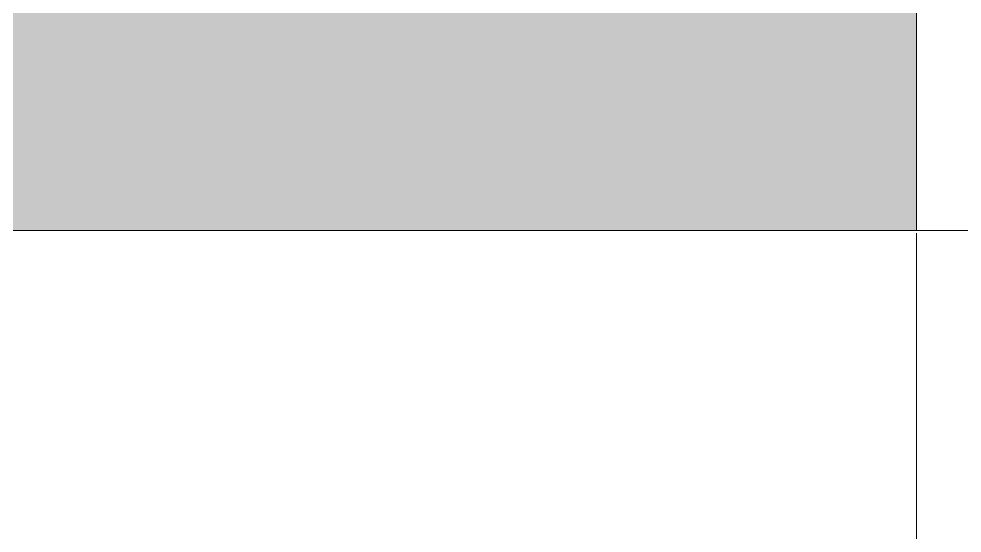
# Model space of a CAD drawing. Header units: millimetres. Extents: x 366 to 1555, y 702 to 1543.
# Drawn here: x 1043.45 to 1064.65, y 1392.2 to 1403.75 of the extents above; entities that cross this region are included whole.
import ezdxf

# ---------------------------------------------------------------- set-up
doc = ezdxf.new("R2010")
doc.units = ezdxf.units.MM
doc.linetypes.add('RECINZ5', pattern=[6, 2, 4])
doc.layers.add('1_CARTIGLIO', color=7, linetype='Continuous', lineweight=9)
doc.layers.add('6_ERBA', color=92, linetype='Continuous')
doc.layers.get('0').off()
doc.layers.get('0').freeze()
doc.styles.get("Standard").update_dxf_attribs({"font": 'arial.ttf'})
doc.dimstyles.get("Standard").update_dxf_attribs({"dimtxt": 0.18, "dimasz": 0.18, "dimexe": 0.18, "dimexo": 0.0625, "dimgap": 0.09, "dimtad": 0, "dimtih": 1, "dimtoh": 1, "dimdec": 4, "dimzin": 0, "dimdsep": 46, "dimtxsty": 'Standard', "dimcen": 0.09, "dimadec": 0, "dimazin": 0, "dimtfac": 1, "dimtdec": 4, "dimtofl": 0, "dimtmove": 0, "dimatfit": 3, "dimfxl": 1, "dimtolj": 1, "dimtzin": 0, "dimarcsym": 0})

# ---------------------------------------------------------------- blocks, each defined once
blk = doc.blocks.new('_Oblique')
at = {"color": 0, "linetype": 'ByBlock', "lineweight": -2}
blk.add_line((-0.5, -0.5), (0.5, 0.5), dxfattribs=at)
blk = doc.blocks.new('*D37')
at = {"layer": '1_CARTIGLIO', "color": 0, "linetype": 'RECINZ5', "lineweight": 0, "transparency": 16777216}
for p, q in [((1003.631, 1398.939), (1003.631, 1368.822)), ((1063.631, 1398.939), (1063.631, 1368.822)), ((1003.631, 1369.002), (1029.651, 1369.002)), ((1063.631, 1369.002), (1037.611, 1369.002))]:
    blk.add_line(p, q, dxfattribs=at)
at = {"layer": 'Defpoints', "color": 0, "linetype": 'RECINZ5', "transparency": 16777216}
for p in [(1003.631, 1399.002), (1063.631, 1399.002), (1063.631, 1369.002)]:
    blk.add_point(p, dxfattribs=at)
at = {"layer": '1_CARTIGLIO', "color": 0, "linetype": 'RECINZ5', "lineweight": 0, "transparency": 16777216, "xscale": 0.18, "yscale": 0.18, "zscale": 0.18, "rotation": 180}
blk.add_blockref('_Oblique', (1003.631, 1369.002), dxfattribs=at)
at = {"layer": '1_CARTIGLIO', "color": 0, "linetype": 'RECINZ5', "lineweight": 0, "transparency": 16777216, "xscale": 0.18, "yscale": 0.18, "zscale": 0.18}
blk.add_blockref('_Oblique', (1063.631, 1369.002), dxfattribs=at)
at = {"layer": '1_CARTIGLIO', "color": 0, "linetype": 'RECINZ5', "transparency": 16777216, "insert": (1033.631, 1369.002), "char_height": 0.18, "attachment_point": 5}
blk.add_mtext('\\A1;{\\H16.667x;3.00}', dxfattribs=at)
blk = doc.blocks.new('*D38')
at = {"layer": '1_CARTIGLIO', "color": 0, "linetype": 'RECINZ5', "lineweight": 0, "transparency": 16777216}
for p, q in [((1063.631, 1398.939), (1063.631, 1368.822)), ((1093.631, 1398.939), (1093.631, 1368.822)), ((1063.631, 1369.002), (1074.791, 1369.002)), ((1093.631, 1369.002), (1082.471, 1369.002))]:
    blk.add_line(p, q, dxfattribs=at)
at = {"layer": 'Defpoints', "color": 0, "linetype": 'RECINZ5', "transparency": 16777216}
for p in [(1063.631, 1399.002), (1093.631, 1399.002), (1093.631, 1369.002)]:
    blk.add_point(p, dxfattribs=at)
at = {"layer": '1_CARTIGLIO', "color": 0, "linetype": 'RECINZ5', "lineweight": 0, "transparency": 16777216, "xscale": 0.18, "yscale": 0.18, "zscale": 0.18, "rotation": 180}
blk.add_blockref('_Oblique', (1063.631, 1369.002), dxfattribs=at)
at = {"layer": '1_CARTIGLIO', "color": 0, "linetype": 'RECINZ5', "lineweight": 0, "transparency": 16777216, "xscale": 0.18, "yscale": 0.18, "zscale": 0.18}
blk.add_blockref('_Oblique', (1093.631, 1369.002), dxfattribs=at)
at = {"layer": '1_CARTIGLIO', "color": 0, "linetype": 'RECINZ5', "transparency": 16777216, "insert": (1078.631, 1369.002), "char_height": 0.18, "attachment_point": 5}
blk.add_mtext('\\A1;{\\H16.667x;1.50}', dxfattribs=at)

msp = doc.modelspace()

# ---------------------------------------------------------------- hatches: boundary and pattern name
at = {"layer": '6_ERBA', "ltscale": 100, "transparency": 33554687}
h = msp.add_hatch(color=24, dxfattribs=at)
h.dxf.hatch_style = 1
h.paths.add_polyline_path([(1063.63088, 1407.30169), (1003.63088, 1407.30169), (1003.63088, 1399.00169), (1063.63088, 1399.00169)])

# ---------------------------------------------------------------- linework, layer by layer
at = {"layer": '1_CARTIGLIO', "ltscale": 100}
for points in [[(1063.63088, 1407.30169), (1063.63088, 1399.00169)], [(1003.63088, 1399.00169), (1063.63088, 1399.00169)], [(1093.63088, 1399.00169), (1063.63088, 1399.00169)]]:
    msp.add_lwpolyline(points, dxfattribs=at)

# ---------------------------------------------------------------- dimensions: what is measured, and where the dimension line sits
at = {"layer": '1_CARTIGLIO', "linetype": 'RECINZ5'}
for base, p1, p2, text, picture, middle in [((1063.63088, 1369.00169), (1003.63088, 1399.00169), (1063.63088, 1399.00169), '{\\H16.667x;3.00}', '*D37', (1033.63088, 1369.00169)), ((1093.63088, 1369.00169), (1063.63088, 1399.00169), (1093.63088, 1399.00169), '{\\H16.667x;1.50}', '*D38', (1078.63088, 1369.00169))]:
    dim = msp.add_linear_dim(base=base, p1=p1, p2=p2, text=text, dimstyle='Standard', override={"dimdsep": 0, "dimblk": 'Oblique', "dimlwd": 0, "dimlwe": 0}, dxfattribs=at)
    dim.commit()
    dim.dimension.update_dxf_attribs({"geometry": picture, "text_midpoint": middle})

doc.saveas('drawing.dxf')
